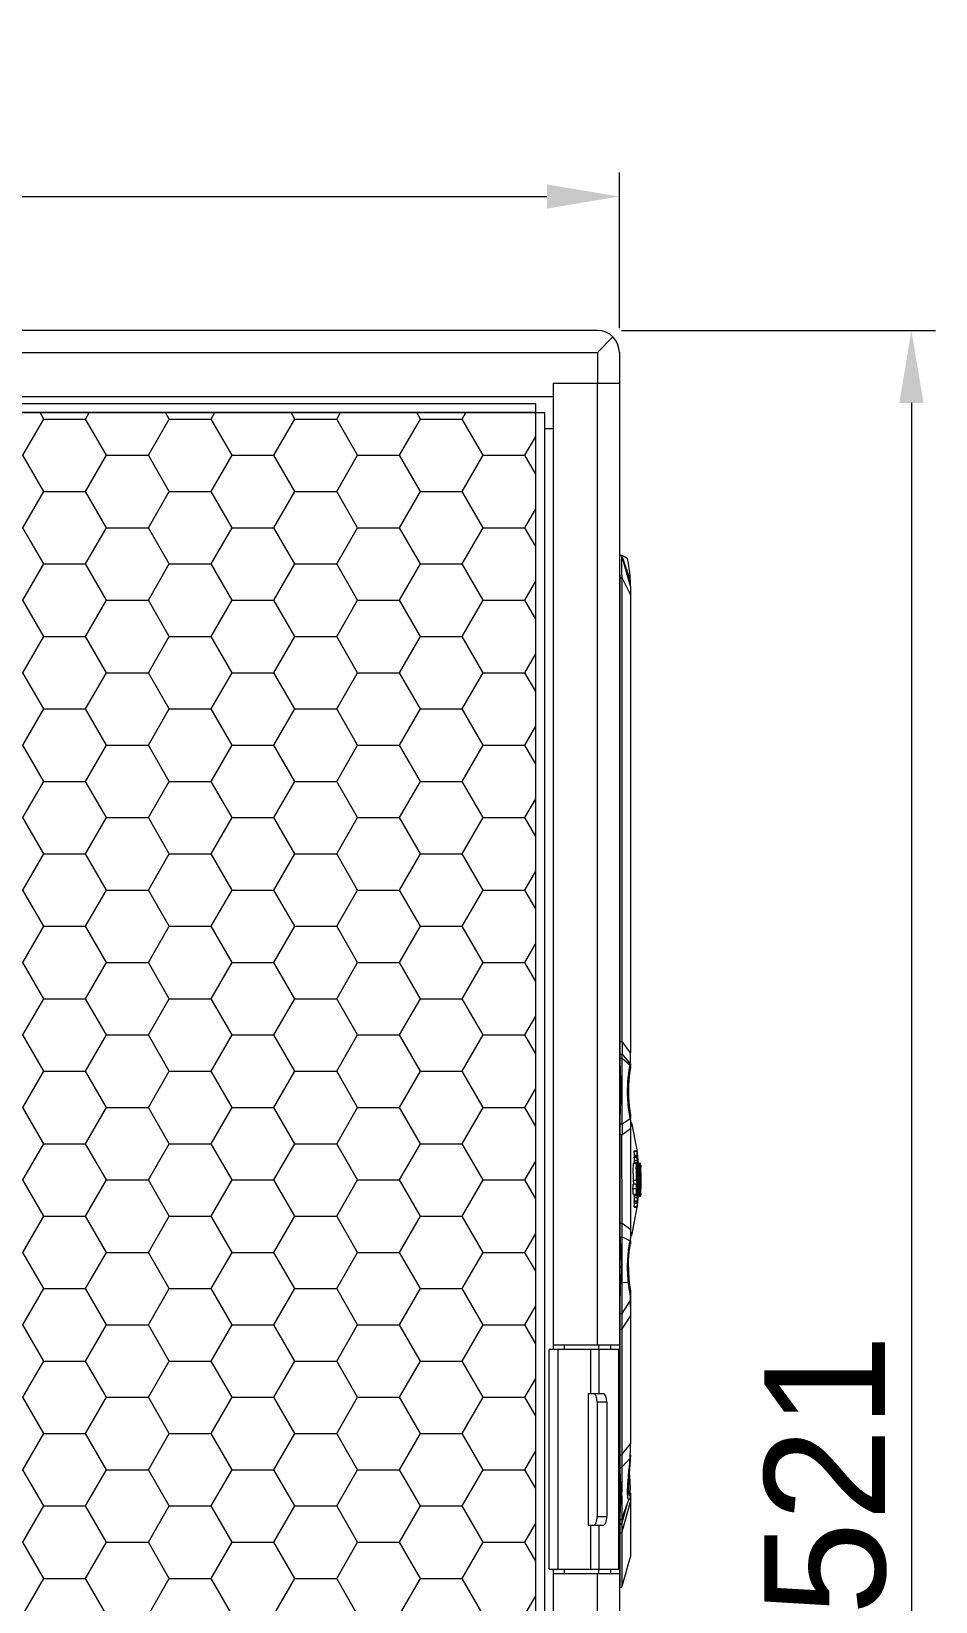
# Model space of a CAD drawing. Header units: millimetres. Extents: x 0 to 3564, y 0 to 2520.
# Drawn here: x 1018.3 to 1224, y 1199.1 to 1556.6 of the extents above; entities that cross this region are included whole.
import ezdxf

# ---------------------------------------------------------------- set-up
doc = ezdxf.new("R2010")
doc.units = ezdxf.units.MM
doc.layers.get('0').update_dxf_attribs({"lineweight": 13})
doc.layers.add('标注', color=251, linetype='Continuous', lineweight=9)
doc.styles.get("Standard").update_dxf_attribs({"font": 'arial.ttf'})
doc.dimstyles.new('STANDARD 11', dxfattribs={"dimscale": 11, "dimtxt": 2.5, "dimasz": 1.5, "dimexe": 0.5, "dimexo": 0.5, "dimgap": 0.5, "dimtad": 1, "dimtoh": 1, "dimdec": 1, "dimzin": 9, "dimdsep": 46, "dimtxsty": 'Standard', "dimcen": 0, "dimclrd": 256, "dimclre": 256, "dimclrt": 256, "dimadec": 0, "dimazin": 0, "dimtp": 0.01, "dimtm": 0.01, "dimtfac": 1, "dimtdec": 1, "dimtofl": 0, "dimtmove": 0, "dimatfit": 3, "dimfxl": 1, "dimtolj": 1, "dimtzin": 4, "dimlwd": -1, "dimlwe": -1, "dimarcsym": 0})

# ---------------------------------------------------------------- blocks, each defined once
blk = doc.blocks.new('*D3')
at = {"layer": 'Defpoints', "color": 0, "transparency": 16777216}
for p in [(1152.08, 1518.98), (687.08, 1483.47), (1152.08, 1483.47)]:
    blk.add_point(p, dxfattribs=at)
at = {"layer": '标注', "transparency": 16777216}
for p, q in [((687.08, 1488.97), (687.08, 1524.48)), ((1152.08, 1488.97), (1152.08, 1524.48)), ((703.58, 1518.98), (1135.58, 1518.98))]:
    blk.add_line(p, q, dxfattribs=at)
for points in [[(703.58, 1521.73), (703.58, 1516.23), (687.08, 1518.98)], [(1135.58, 1521.73), (1135.58, 1516.23), (1152.08, 1518.98)]]:
    blk.add_solid(points, dxfattribs=at)
at = {"layer": '标注', "transparency": 16777216, "insert": (919.58, 1538.52), "char_height": 27.5, "attachment_point": 5}
blk.add_mtext('\\A1;465', dxfattribs=at)
blk = doc.blocks.new('*D5')
at = {"layer": 'Defpoints', "color": 0, "transparency": 16777216}
for p in [(1147.08, 1488.47), (1126.02, 967.46), (1218.55, 967.46)]:
    blk.add_point(p, dxfattribs=at)
at = {"layer": '标注', "transparency": 16777216}
for p, q in [((1152.58, 1488.47), (1224.05, 1488.47)), ((1218.55, 1471.97), (1218.55, 983.96)), ((1131.52, 967.46), (1224.05, 967.46))]:
    blk.add_line(p, q, dxfattribs=at)
for points in [[(1215.8, 1471.97), (1221.3, 1471.97), (1218.55, 1488.47)], [(1215.8, 983.96), (1221.3, 983.96), (1218.55, 967.46)]]:
    blk.add_solid(points, dxfattribs=at)
at = {"layer": '标注', "transparency": 16777216, "insert": (1199.01, 1227.97), "char_height": 27.5, "attachment_point": 5, "rotation": 90}
blk.add_mtext('\\A1;521', dxfattribs=at)

msp = doc.modelspace()

# ---------------------------------------------------------------- hatches: boundary and pattern name
at = {"layer": '标注'}
h = msp.add_hatch(dxfattribs=at)
h.set_pattern_fill('HONEY', color=256, scale=3)
h.set_pattern_definition([(0, (-64.803, 0), (14.2875, 8.248892), [9.525, -19.05]), (120, (-64.803, 0), (-14.2875, 8.248892), [9.525, -19.05]), (60, (-64.803, 0), (3e-08, 16.497784), [-19.05, 9.525])])
h.paths.add_polyline_path([(706.08, 993.76), (1133.08, 993.76), (1133.08, 1086.4), (1093.58, 1086.4), (1093.58, 1129.13), (1133.08, 1129.13), (1133.08, 1469.77), (706.08, 1469.77), (706.08, 1129.13), (745.58, 1129.13), (745.58, 1086.4), (706.08, 1086.4)])

# ---------------------------------------------------------------- linework, layer by layer
for p, q in [((1147.08, 1488.47), (692.08, 1488.47)), ((1147.08, 1483.47), (1150.62, 1487)), ((692.08, 1483.47), (1147.08, 1483.47)), ((1147.08, 1483.47), (1147.08, 1476.46)), ((1152.08, 1483.47), (1152.08, 1476.46)), ((1137.08, 1256.46), (1137.08, 1476.46)), ((1137.08, 1476.46), (1152.08, 1476.46)), ((1147.08, 1257.46), (1147.08, 1476.46)), ((1152.08, 1476.46), (1152.08, 986.46)), ((702.08, 1473.47), (1137.08, 1473.47)), ((704.08, 1469.77), (1135.08, 1469.77)), ((1133.08, 1471.77), (706.08, 1471.77)), ((1133.08, 991.76), (1133.08, 1471.77)), ((1135.08, 993.76), (1135.08, 1469.77)), ((1137.08, 1466.08), (1135.08, 1466.08)), ((1152.23, 1437.29), (1152.23, 1437.29)), ((1152.47, 1437.27), (1152.25, 1437.28)), ((1152.46, 1437.27), (1152.46, 1437.27)), ((1153.95, 1436.57), (1152.68, 1437.22)), ((1152.68, 1437.22), (1152.68, 1437.22)), ((1152.71, 1437.16), (1152.68, 1437.22)), ((1152.68, 1436.93), (1152.69, 1436.95)), ((1154.58, 1430.26), (1152.68, 1436.92)), ((1152.68, 1436.92), (1152.68, 1436.92)), ((1152.69, 1436.95), (1154.56, 1431.56)), ((1152.23, 1432.27), (1152.68, 1432.27)), ((1152.23, 1432.07), (1152.68, 1432.07)), ((1152.23, 1326.57), (1152.23, 1432.07)), ((1152.68, 1432.07), (1152.68, 1432.27)), ((1152.68, 1326.57), (1152.68, 1432.07)), ((1152.68, 1432.07), (1154.58, 1428.27)), ((1154.59, 1430.26), (1154.58, 1428.99)), ((1154.58, 1428.18), (1154.58, 1428.99)), ((1154.58, 1428.99), (1154.58, 1428.27)), ((1154.58, 1428.27), (1154.58, 1324)), ((1152.23, 1326.57), (1152.68, 1326.57)), ((1154.58, 1324), (1152.68, 1326.57)), ((1152.24, 1323.71), (1152.69, 1323.72)), ((1152.26, 1322.78), (1152.7, 1322.79)), ((1152.69, 1323.72), (1154.56, 1321.51)), ((1152.7, 1322.79), (1152.69, 1323.72)), ((1152.7, 1322.79), (1154.51, 1321.22)), ((1154.58, 1323.27), (1154.58, 1324)), ((1154.58, 1321.51), (1154.58, 1320.57)), ((1152.69, 1307.84), (1154.56, 1309.07)), ((1154.58, 1309.97), (1154.58, 1309.07)), ((1152.67, 1305.34), (1152.22, 1305.34)), ((1152.23, 1285.19), (1152.22, 1305.34)), ((1152.25, 1307.85), (1152.69, 1307.84)), ((1152.67, 1305.34), (1154.58, 1306.76)), ((1152.69, 1285.19), (1152.67, 1305.34)), ((1154.58, 1307.37), (1154.58, 1306.76)), ((1154.58, 1307.22), (1154.65, 1307.29)), ((1154.58, 1307.21), (1154.58, 1306.76)), ((1154.65, 1307.29), (1154.98, 1307.73)), ((1154.65, 1307.29), (1154.65, 1307.29)), ((1156.12, 1301.91), (1154.99, 1307.73)), ((1155.46, 1301.69), (1156.1, 1301.69)), ((1156.1, 1301.52), (1155.47, 1301.52)), ((1156.1, 1301.52), (1156.11, 1301.41)), ((1156.11, 1301.41), (1156.13, 1301.07)), ((1156.42, 1298.86), (1156.12, 1301.91)), ((1156, 1298.86), (1155.28, 1298.86)), ((1156.15, 1299.01), (1155.46, 1299.01)), ((1155.46, 1298.98), (1155.46, 1299.01)), ((1155.46, 1298.92), (1155.46, 1298.98)), ((1155.46, 1298.92), (1156.15, 1298.92)), ((1155.46, 1298.87), (1155.46, 1298.92)), ((1156.14, 1300.38), (1155.47, 1300.38)), ((1155.47, 1300.25), (1156.14, 1300.25)), ((1155.51, 1300.74), (1156.16, 1300.74)), ((1155.51, 1299.48), (1156.18, 1299.48)), ((1156.1, 1298.16), (1156.17, 1298.16)), ((1156.13, 1301.07), (1156.16, 1300.74)), ((1156.14, 1300.25), (1156.14, 1300.38)), ((1156.15, 1299.89), (1156.14, 1300.25)), ((1156.18, 1299.48), (1156.15, 1299.89)), ((1156.15, 1298.98), (1156.15, 1299.01)), ((1156.15, 1298.92), (1156.15, 1298.98)), ((1156.15, 1298.87), (1156.15, 1298.92)), ((1156.16, 1298.34), (1156.15, 1298.87)), ((1156.17, 1298.16), (1156.16, 1298.34)), ((1156.28, 1297.76), (1156.28, 1297.86)), ((1156.29, 1297.65), (1156.28, 1297.76)), ((1156.3, 1298.89), (1156.29, 1298.99)), ((1156.45, 1298.86), (1156.32, 1298.86)), ((1156.36, 1297.66), (1156.36, 1297.77)), ((1156.44, 1297.48), (1156.43, 1298.45)), ((1156.93, 1298.79), (1156.45, 1298.79)), ((1156.5, 1298.62), (1156.85, 1298.62)), ((1156.94, 1298.74), (1156.93, 1298.79)), ((1156.93, 1298.46), (1156.96, 1298.02)), ((1156.02, 1294.14), (1155.25, 1294.14)), ((1156.03, 1294.94), (1155.27, 1294.94)), ((1156.01, 1297.47), (1156.01, 1297.16)), ((1156.02, 1296.8), (1156.1, 1296.8)), ((1156.02, 1296.8), (1156.03, 1296.62)), ((1156.44, 1297.45), (1156.4, 1297.45)), ((1156.44, 1297.45), (1156.44, 1297.48)), ((1156.58, 1296.06), (1156.5, 1296.06)), ((1156.51, 1294.9), (1156.63, 1294.9)), ((1156.85, 1294.24), (1156.89, 1294.24)), ((1156.89, 1294.3), (1156.89, 1294.24)), ((1156.89, 1294.3), (1156.89, 1294.24)), ((1156.95, 1294.3), (1156.95, 1294.24)), ((1156.95, 1294.3), (1156.95, 1294.24)), ((1156.98, 1294.3), (1156.98, 1294.24)), ((1156.98, 1294.3), (1156.98, 1294.24)), ((1157.03, 1294.3), (1157.03, 1294.24)), ((1157.04, 1294.3), (1157.04, 1294.24)), ((1155.17, 1293.16), (1155.95, 1293.16)), ((1155.27, 1291.82), (1156.01, 1291.82)), ((1155.45, 1291.61), (1156.16, 1291.61)), ((1155.46, 1291.75), (1155.46, 1291.82)), ((1155.46, 1291.52), (1156.16, 1291.52)), ((1155.51, 1291.06), (1156.2, 1291.06)), ((1155.95, 1293.04), (1155.95, 1293.16)), ((1156.1, 1292.37), (1156.18, 1292.37)), ((1156.15, 1288.87), (1156.41, 1291.4)), ((1156.16, 1291.61), (1156.16, 1291.76)), ((1156.16, 1291.52), (1156.16, 1291.61)), ((1156.17, 1292.19), (1156.18, 1292.37)), ((1156.17, 1290.65), (1156.2, 1291.06)), ((1156.31, 1291.51), (1156.31, 1291.6)), ((1156.32, 1291.41), (1156.93, 1291.41)), ((1156.33, 1291.58), (1156.75, 1291.58)), ((1156.34, 1291.82), (1156.48, 1291.82)), ((1156.41, 1293.15), (1156.45, 1293.15)), ((1156.5, 1294.04), (1156.58, 1294.04)), ((1156.54, 1293.21), (1156.53, 1293.2)), ((1156.6, 1293.23), (1156.6, 1293.19)), ((1156.72, 1293.15), (1156.72, 1293.22)), ((1156.73, 1293.15), (1156.73, 1293.22)), ((1156.75, 1293.96), (1156.76, 1294.04)), ((1156.75, 1293.96), (1156.76, 1294.04)), ((1156.75, 1291.58), (1156.76, 1291.81)), ((1156.75, 1291.58), (1156.76, 1291.81)), ((1156.83, 1293.22), (1156.82, 1293.14)), ((1156.82, 1291.7), (1156.83, 1292.15)), ((1156.83, 1291.44), (1156.82, 1291.41)), ((1156.84, 1293.22), (1156.83, 1293.14)), ((1156.85, 1294.05), (1156.85, 1293.89)), ((1156.85, 1294.05), (1156.85, 1293.89)), ((1156.88, 1292.74), (1156.89, 1292.71)), ((1156.93, 1291.41), (1156.94, 1291.55)), ((1154.99, 1282.8), (1156.15, 1288.87)), ((1155.46, 1289.01), (1155.47, 1289.07)), ((1155.46, 1289.01), (1156.13, 1289.01)), ((1155.46, 1288.85), (1156.12, 1288.85)), ((1156.16, 1290.28), (1155.47, 1290.28)), ((1155.47, 1290.16), (1156.16, 1290.16)), ((1155.51, 1289.79), (1156.18, 1289.79)), ((1156.16, 1289.47), (1156.13, 1289.01)), ((1156.16, 1290.28), (1156.16, 1290.43)), ((1156.16, 1290.16), (1156.16, 1290.28)), ((1156.18, 1289.79), (1156.16, 1289.47)), ((1152.69, 1285.19), (1152.23, 1285.19)), ((1154.59, 1283.78), (1152.69, 1285.19)), ((1154.58, 1283.78), (1154.58, 1283.31)), ((1152.26, 1282.08), (1152.7, 1282.09)), ((1152.7, 1282.09), (1154.52, 1281.25)), ((1154.39, 1280.52), (1154.52, 1281.25)), ((1154.56, 1280.44), (1154.58, 1280.57)), ((1154.98, 1282.8), (1154.58, 1283.31)), ((1154.58, 1281.25), (1154.58, 1280.57)), ((1152.08, 1275.27), (1152.48, 1275.27)), ((1152.48, 1275.27), (1152.68, 1275.27)), ((1153.95, 1275.27), (1154.13, 1275.27)), ((1152.38, 1271.7), (1152.72, 1271.7)), ((1152.72, 1271.7), (1154.13, 1271.81)), ((1154.58, 1269.97), (1154.58, 1235)), ((1152.68, 1264.71), (1154.58, 1267.66)), ((1154.58, 1267.1), (1154.58, 1267.66)), ((1154.58, 1266.19), (1154.58, 1267.1)), ((1152.22, 1232.39), (1152.22, 1264.63)), ((1152.68, 1261.17), (1152.68, 1264.71)), ((1152.68, 1261.17), (1154.58, 1264.04)), ((1152.68, 1232.63), (1152.68, 1261.17)), ((1152.08, 1256.46), (1136.08, 1256.46)), ((1136.08, 1206.46), (1136.08, 1256.46)), ((1152.08, 1257.46), (1137.08, 1257.46)), ((1138.08, 1256.46), (1138.08, 1206.46)), ((1139.58, 1256.46), (1139.58, 1257.46)), ((1145.58, 1246.46), (1145.58, 1256.46)), ((1147.41, 1256.46), (1147.41, 1257.46)), ((1147.43, 1256.46), (1147.43, 1246.46)), ((1150.08, 1257.46), (1150.08, 1256.46)), ((1151.93, 1206.46), (1151.93, 1256.46)), ((1145.08, 1246.46), (1148.37, 1246.46)), ((1145.08, 1216.46), (1145.08, 1246.46)), ((1149.21, 1244.46), (1147.04, 1244.46)), ((1147.04, 1244.46), (1147.04, 1218.46)), ((1149.21, 1244.46), (1149.21, 1218.46)), ((1152.68, 1232.63), (1154.58, 1235)), ((1152.7, 1229.78), (1154.52, 1231.72)), ((1154.54, 1223.33), (1154.58, 1223.75)), ((1154.58, 1223.76), (1154.58, 1223.73)), ((1154.58, 1223.76), (1154.58, 1209.44)), ((1154.58, 1223.75), (1154.58, 1223.76)), ((1154.58, 1223.67), (1154.58, 1223.73)), ((1152.68, 1214.93), (1154.58, 1221.83)), ((1152.68, 1216.99), (1154.02, 1221.73)), ((1152.69, 1218.04), (1153.76, 1221.09)), ((1145.08, 1216.46), (1148.37, 1216.46)), ((1145.58, 1206.46), (1145.58, 1216.46)), ((1147.04, 1218.46), (1149.21, 1218.46)), ((1147.43, 1216.46), (1147.43, 1206.46)), ((1152.22, 1214.62), (1152.23, 1216.68)), ((1152.23, 1216.68), (1152.25, 1217.78)), ((1152.68, 1216.99), (1152.69, 1218.04)), ((1152.68, 1214.92), (1152.68, 1216.99)), ((1152.22, 1211.46), (1152.22, 1214.62)), ((1152.68, 1202.61), (1152.68, 1214.93)), ((1152.22, 1202.25), (1152.22, 1211.46)), ((1152.68, 1202.61), (1154.58, 1209.26)), ((1154.58, 1209.94), (1154.58, 1209.27)), ((1154.58, 1209.44), (1154.58, 1209.26)), ((1136.08, 1206.46), (1152.08, 1206.46)), ((1137.08, 986.46), (1137.08, 1206.46)), ((1137.08, 1205.46), (1152.08, 1205.46)), ((1139.58, 1205.46), (1139.58, 1206.46)), ((1147.08, 986.46), (1147.08, 1205.46)), ((1147.41, 1205.46), (1147.41, 1206.46)), ((1150.08, 1206.46), (1150.08, 1205.46))]:
    msp.add_line(p, q)
for points in [[(1152.48, 1437.27), (1152.47, 1437.27), (1152.46, 1437.27), (1152.46, 1437.27)], [(1152.68, 1437.22), (1152.58, 1437.25), (1152.51, 1437.27), (1152.48, 1437.27), (1152.48, 1437.27)], [(1154.98, 1307.73), (1154.7, 1308.41), (1154.58, 1308.53)], [(1154.58, 1307.22), (1154.95, 1307.67), (1154.99, 1307.73)], [(1154.99, 1282.8), (1154.95, 1282.86), (1154.58, 1283.31)], [(1154.58, 1282), (1154.7, 1282.12), (1154.98, 1282.8)], [(1153.75, 1221.06), (1153.98, 1221.65), (1154.34, 1222.38)], [(1152.22, 1202.25), (1152.34, 1202.27), (1152.53, 1202.37), (1152.65, 1202.54), (1152.68, 1202.61)]]:
    msp.add_lwpolyline(points)
for centre, radius, start, end in [((1147.08, 1483.47), 5, 0, 90), ((1152.2, 1436.79), 0.5, 15.8887, 87.1592), ((1122.96, 1430.27), 31.63, 359.9504, 11.4898), ((1135.52, 1432.07), 16.71, 0.0037, 0.6761), ((1424.88, 1326.23), 272.2, 179.928, 180.5291), ((1059.9, 1306.28), 92.33, 359.4142, 359.9046), ((1385.71, 1305.36), 233.03, 179.3906, 180.0054), ((1091.7, 1294.95), 64.74, 4.8465, 5.9699), ((1097.36, 1299.21), 58.79, 2.2592, 2.4171), ((1034.65, 1289.93), 121.34, 4.9528, 5.1141), ((1055.34, 1292.1), 100.44, 3.9646, 4.2138), ((1085.47, 1299.4), 70.68, 358.0329, 358.6652), ((1097.58, 1295.22), 58.78, 3.7257, 5.0353), ((1108.5, 1295.51), 47.77, 2.7247, 4.0496), ((1094.55, 1295.12), 61.86, 4.8985, 5.2153), ((1110.88, 1295.47), 45.37, 2.9053, 3.3978), ((1100.14, 1295.28), 56.2, 3.8369, 4.2828), ((1094.29, 1295.1), 62.13, 3.5987, 4.8997), ((1107.51, 1295.3), 48.75, 2.0477, 2.9002), ((1099.39, 1295.23), 56.94, 3.7028, 3.8373), ((1092.89, 1295.05), 63.56, 3.5998, 4.8469), ((1098.94, 1295.2), 57.4, 2.6521, 3.7027), ((1097.02, 1295.18), 59.34, 3.5936, 3.7302), ((1094.48, 1295.11), 61.94, 2.4648, 3.4948), ((1094.32, 1295.68), 62.45, 1.6578, 2.6964), ((1089.55, 1294.56), 67.31, 2.4991, 3.459), ((1093.76, 1295.09), 63.14, 1.8768, 3.2022), ((1095.35, 1295.09), 61.6, 1.9239, 3.2825), ((1097.92, 1295.16), 59.07, 1.7071, 3.3592), ((1113.38, 1295.59), 43.64, 2.2748, 3.1956), ((1149.05, 1294.02), 6.32, 1.1688, 3.5273), ((1059.42, 1300.69), 96.82, 355.5407, 356.1234), ((1176.44, 1297.41), 20.43, 180.6912, 181.7023), ((1105.94, 1295.25), 50.32, 1.7856, 2.0484), ((1102.95, 1295.16), 53.31, 358.8901, 1.7777), ((1105.07, 1295.11), 51.19, 358.2125, 358.8969), ((1101.37, 1295.13), 54.91, 358.7426, 358.9656), ((1097.52, 1295.14), 58.82, 1.6367, 2.4455), ((1097.68, 1295.15), 58.66, 357.9309, 359.0062), ((1095.15, 1295.14), 61.27, 356.8768, 1.5723), ((1097.29, 1295.14), 59.05, 359.3018, 1.6302), ((1098.41, 1295.13), 57.93, 359.0058, 359.2976), ((1095.53, 1295.15), 60.88, 1.9405, 2.3621), ((1095.48, 1295.15), 60.93, 1.564, 1.9393), ((1093.14, 1295.13), 63.34, 358.2079, 2.1018), ((1108.69, 1295.21), 47.94, 1.2247, 1.9118), ((1105.08, 1295.13), 51.55, 359.7364, 1.2246), ((1092.92, 1295.64), 63.86, 1.1409, 1.6597), ((1091.92, 1295.62), 64.85, 0.6138, 1.1409), ((1088.71, 1295.62), 68.06, 358.8893, 359.3898), ((1088.01, 1295.63), 68.76, 358.677, 358.8898), ((1091.21, 1295.61), 65.56, 0.3908, 0.6143), ((1090.12, 1295.61), 66.66, 359.3881, 0.3886), ((1091.04, 1294.62), 65.82, 1.9909, 2.4973), ((1089.8, 1294.64), 67.02, 1.1966, 1.9452), ((1092.42, 1294.7), 64.41, 0.4127, 1.1873), ((1093.35, 1294.7), 63.48, 359.6374, 0.4189), ((1095.1, 1294.7), 61.75, 359.397, 359.6315), ((1093.86, 1295.1), 63.03, 1.6513, 1.8764), ((1093.92, 1295.1), 62.97, 359.8153, 1.6514), ((1076.72, 1295.34), 80.17, 358.8246, 359.2156), ((1093.94, 1295.1), 62.95, 359.2727, 359.815), ((1095.46, 1295.1), 61.5, 1.6939, 1.9235), ((1095.52, 1295.1), 61.43, 359.2548, 1.694), ((1111.03, 1294.86), 45.92, 358.2184, 359.231), ((1096.37, 1295.11), 60.62, 1.101, 1.7115), ((1095.93, 1295.1), 61.06, 359.2504, 1.1017), ((1095.94, 1295.1), 61.05, 358.8972, 359.1944), ((1106, 1295.04), 51.02, 358.5119, 359.6521), ((1100.28, 1295.1), 56.75, 359.3135, 1.3161), ((1097.69, 1295.1), 59.35, 0.5286, 1.1333), ((1097.68, 1295.1), 59.36, 359.4634, 0.5286), ((1097.69, 1295.1), 59.36, 359.2289, 359.4634), ((1045.74, 1299.12), 110.06, 355.7972, 356.0239), ((1107.01, 1294.77), 49.17, 358.6164, 359.1563), ((1174.89, 1291.38), 18.73, 178.1993, 178.8395), ((1097.85, 1295.07), 58.52, 355.1817, 356.5001), ((1178.12, 1289.58), 21.97, 177.2139, 177.7691), ((1181.33, 1291.21), 25.18, 177.7696, 178.2748), ((1109.25, 1294.97), 47.01, 356.8335, 358.2302), ((1101.07, 1294.98), 55.27, 355.9318, 356.3841), ((1094.68, 1295.16), 61.74, 355.3251, 356.6051), ((1099.75, 1295.06), 56.58, 356.3826, 356.6704), ((1102.25, 1295.11), 54.03, 357.7949, 358.7429), ((1099.29, 1295.09), 57.05, 356.6702, 357.9305), ((1093.53, 1295.18), 62.91, 355.383, 356.6408), ((1097.56, 1295.09), 58.81, 356.499, 356.798), ((1095.27, 1295.13), 61.15, 356.691, 356.8798), ((1096.63, 1295.27), 60.14, 356.4737, 356.6943), ((1093.8, 1295.43), 62.97, 356.7022, 357.9217), ((1096.65, 1295.2), 60.14, 356.5412, 357.0423), ((1087.87, 1295.68), 68.94, 357.0223, 357.4574), ((1089.3, 1295.6), 67.47, 357.9836, 358.6138), ((1092.03, 1294.77), 64.79, 357.3769, 357.6353), ((1095.18, 1294.63), 61.65, 357.6463, 358.1325), ((1094.65, 1294.66), 62.17, 358.1218, 358.605), ((908.42, 1300.34), 248.55, 358.1098, 358.2586), ((1094.24, 1294.71), 62.61, 358.6369, 359.2483), ((1046.88, 1296.06), 110.03, 358.2991, 358.517), ((1064.76, 1295.59), 92.13, 358.5211, 358.8216), ((1098.29, 1295.02), 58.7, 356.6369, 357.7431), ((1119.99, 1294.33), 36.96, 356.6156, 357.0855), ((1124.66, 1293.97), 32.34, 356.347, 356.7826), ((1115.28, 1294.5), 41.74, 356.7853, 357.2029), ((1096.46, 1295.09), 60.53, 358.1535, 358.8983), ((1106.26, 1294.92), 50.77, 357.2216, 358.1236), ((1120.48, 1294.65), 36.54, 357.8396, 358.5323), ((1026.56, 1301.32), 129.47, 354.8926, 355.0433), ((1092.48, 1295.26), 63.96, 354.247, 355.3852), ((1095.58, 1291.1), 60.59, 357.8697, 358.0215), ((1095.27, 1295.11), 61.14, 355.0056, 355.3252), ((1101.7, 1235.17), 52.93, 356.2622, 356.5978), ((1182.6, 1223.88), 28.66, 177.4052, 177.7476), ((1174.14, 1224.83), 20.01, 178.963, 179.5897), ((1147.07, 1223.97), 7.5, 354.5401, 355.1563), ((1116.95, 1223.55), 37.63, 0.018, 0.1821)]:
    msp.add_arc(centre, radius, start, end)
for centre, start_param, end_param in [((1146.21, 1244.46), -1.570796, 0), ((1148.37, 1244.46), -1.570796, 0), ((1146.21, 1218.46), -3.141593, -1.570796), ((1148.37, 1218.46), -3.141593, -1.570796)]:
    msp.add_ellipse(centre, major_axis=(0, 2), ratio=0.416667, start_param=start_param, end_param=end_param)
for points, knots in [([(1152.21, 1437.1), (1152.21, 1437.13), (1152.22, 1437.17), (1152.22, 1437.23), (1152.22, 1437.26), (1152.22, 1437.27), (1152.22, 1437.28), (1152.22, 1437.29), (1152.23, 1437.29)], [0, 0, 0, 0, 0.434467, 0.746286, 0.855868, 0.934439, 0.982062, 1, 1, 1, 1]), ([(1152.23, 1437.29), (1152.33, 1437.28), (1152.53, 1437.2), (1152.65, 1437.02), (1152.68, 1436.92)], [0, 0, 0, 0, 0.50181, 1, 1, 1, 1]), ([(1152.25, 1437.28), (1152.31, 1437.28), (1152.44, 1437.25), (1152.55, 1437.17), (1152.59, 1437.12)], [0, 0, 0, 0, 0.493231, 1, 1, 1, 1]), ([(1152.59, 1437.12), (1152.6, 1437.11), (1152.65, 1437.05), (1152.68, 1436.99), (1152.69, 1436.95)], [0, 0, 0, 0, 0.257423, 1, 1, 1, 1]), ([(1152.69, 1436.95), (1152.71, 1436.97), (1152.73, 1437.05), (1152.72, 1437.12), (1152.71, 1437.16)], [0, 0, 0, 0, 0.412775, 1, 1, 1, 1]), ([(1152.23, 1432.27), (1152.22, 1432.8), (1152.21, 1433.81), (1152.21, 1435.19), (1152.21, 1436.27), (1152.21, 1436.87), (1152.21, 1437.1)], [0, 0, 0, 0, 0.330905, 0.627212, 0.858276, 1, 1, 1, 1]), ([(1152.68, 1432.27), (1152.68, 1432.57), (1152.67, 1433.16), (1152.67, 1434.02), (1152.67, 1434.81), (1152.67, 1435.41), (1152.67, 1435.84), (1152.67, 1436.11), (1152.67, 1436.34), (1152.67, 1436.54), (1152.67, 1436.69), (1152.67, 1436.8), (1152.68, 1436.86), (1152.68, 1436.89), (1152.68, 1436.91), (1152.68, 1436.92), (1152.68, 1436.92)], [0, 0, 0, 0, 0.194236, 0.380732, 0.552504, 0.7033, 0.768974, 0.827374, 0.877985, 0.920295, 0.95385, 0.978424, 0.987292, 0.993853, 0.998091, 1, 1, 1, 1]), ([(1152.26, 1322.78), (1152.25, 1322.86), (1152.25, 1323.01), (1152.25, 1323.24), (1152.25, 1323.48), (1152.24, 1323.63), (1152.24, 1323.71)], [0, 0, 0, 0, 0.250005, 0.500035, 0.749986, 1, 1, 1, 1]), ([(1152.25, 1307.85), (1152.27, 1309.09), (1152.31, 1310.65), (1152.39, 1312.51), (1152.44, 1313.76), (1152.51, 1315.94), (1152.36, 1319.05), (1152.28, 1321.54), (1152.26, 1322.78)], [0, 0, 0, 0, 0.250002, 0.312504, 0.375007, 0.500008, 0.749998, 1, 1, 1, 1]), ([(1152.69, 1307.84), (1152.7, 1308.46), (1152.71, 1309.71), (1152.73, 1311.57), (1152.71, 1313.44), (1152.67, 1315.31), (1152.7, 1317.19), (1152.73, 1319.06), (1152.72, 1320.92), (1152.71, 1322.17), (1152.7, 1322.79)], [0, 0, 0, 0, 0.12479, 0.249542, 0.374557, 0.499935, 0.625317, 0.750423, 0.875217, 1, 1, 1, 1]), ([(1154.56, 1321.51), (1154.57, 1321.61), (1154.58, 1321.85), (1154.58, 1322.44), (1154.58, 1322.93), (1154.58, 1323.27)], [0, 0, 0, 0, 0.171802, 0.407758, 1, 1, 1, 1]), ([(1154.31, 1310.53), (1154.2, 1311.23), (1154.02, 1312.8), (1153.88, 1315.95), (1154.07, 1318.4), (1154.3, 1319.96)], [0, 0, 0, 0, 0.225336, 0.499118, 1, 1, 1, 1]), ([(1154.58, 1320.57), (1154.58, 1320.56), (1154.57, 1320.52), (1154.56, 1320.45), (1154.54, 1320.32), (1154.51, 1320.15), (1154.48, 1319.92), (1154.43, 1319.54), (1154.35, 1318.97), (1154.27, 1318.18), (1154.17, 1316.93), (1154.12, 1315.6), (1154.15, 1314.24), (1154.19, 1313.26), (1154.27, 1312.36), (1154.34, 1311.67), (1154.4, 1311.18), (1154.44, 1310.87), (1154.48, 1310.61), (1154.51, 1310.39), (1154.54, 1310.23), (1154.55, 1310.13), (1154.56, 1310.07), (1154.57, 1310.03), (1154.58, 1309.99), (1154.58, 1309.98), (1154.58, 1309.96), (1154.58, 1309.97)], [0, 0, 0, 0, 0.002449, 0.009737, 0.021783, 0.038476, 0.05961, 0.084965, 0.147289, 0.223005, 0.309239, 0.5, 0.597265, 0.690785, 0.777016, 0.852729, 0.885723, 0.91505, 0.940402, 0.961534, 0.978224, 0.984836, 0.990268, 0.994511, 0.997554, 0.999387, 1, 1, 1, 1]), ([(1154.3, 1319.96), (1154.32, 1320.09), (1154.39, 1320.51), (1154.46, 1320.93), (1154.51, 1321.22)], [0, 0, 0, 0, 0.308501, 1, 1, 1, 1]), ([(1154.51, 1321.22), (1154.52, 1321.27), (1154.55, 1321.36), (1154.56, 1321.46), (1154.56, 1321.51)], [0, 0, 0, 0, 0.460592, 1, 1, 1, 1]), ([(1154.56, 1309.07), (1154.54, 1309.16), (1154.51, 1309.34), (1154.45, 1309.66), (1154.38, 1310.06), (1154.33, 1310.36), (1154.31, 1310.53)], [0, 0, 0, 0, 0.170856, 0.380681, 0.66041, 1, 1, 1, 1]), ([(1154.56, 1309.07), (1154.57, 1308.99), (1154.57, 1308.77), (1154.58, 1308.39), (1154.58, 1307.9), (1154.58, 1307.56), (1154.58, 1307.37)], [0, 0, 0, 0, 0.152522, 0.385726, 0.675328, 1, 1, 1, 1]), ([(1152.23, 1306.13), (1152.23, 1306.42), (1152.22, 1306.99), (1152.24, 1307.56), (1152.25, 1307.85)], [0, 0, 0, 0, 0.499999, 1, 1, 1, 1]), ([(1154.58, 1306.76), (1154.58, 1302.93), (1154.58, 1295.27), (1154.59, 1287.61), (1154.59, 1283.78)], [0, 0, 0, 0, 0.499999, 1, 1, 1, 1]), ([(1155.47, 1301.52), (1155.47, 1301.54), (1155.47, 1301.56), (1155.47, 1301.6), (1155.46, 1301.64), (1155.46, 1301.67), (1155.46, 1301.69)], [0, 0, 0, 0, 0.249502, 0.498836, 0.748675, 1, 1, 1, 1]), ([(1155.51, 1300.74), (1155.51, 1300.76), (1155.51, 1300.79), (1155.51, 1300.84), (1155.5, 1300.89), (1155.5, 1300.96), (1155.49, 1301.05), (1155.48, 1301.19), (1155.47, 1301.35), (1155.47, 1301.47), (1155.47, 1301.52)], [0, 0, 0, 0, 0.0575, 0.119993, 0.18572, 0.253407, 0.391313, 0.529223, 0.791727, 1, 1, 1, 1]), ([(1155.28, 1298.87), (1155.27, 1298.87), (1155.25, 1298.84), (1155.22, 1298.75), (1155.19, 1298.5), (1155.18, 1298.01), (1155.17, 1297.31), (1155.18, 1296.51), (1155.19, 1295.85), (1155.21, 1295.41), (1155.23, 1295.16), (1155.26, 1295.01), (1155.27, 1294.94)], [0, 0, 0, 0, 0.005995, 0.018247, 0.075054, 0.197785, 0.388522, 0.606934, 0.808678, 0.886121, 0.939216, 1, 1, 1, 1]), ([(1155.47, 1300.38), (1155.47, 1300.35), (1155.49, 1300.31), (1155.47, 1300.27), (1155.47, 1300.25)], [0, 0, 0, 0, 0.499945, 1, 1, 1, 1]), ([(1155.51, 1299.48), (1155.5, 1299.51), (1155.51, 1299.56), (1155.5, 1299.62), (1155.5, 1299.69), (1155.5, 1299.78), (1155.49, 1299.89), (1155.49, 1299.99), (1155.48, 1300.07), (1155.48, 1300.13), (1155.48, 1300.18), (1155.48, 1300.21), (1155.47, 1300.24), (1155.47, 1300.25)], [0, 0, 0, 0, 0.121361, 0.187408, 0.255303, 0.39334, 0.53108, 0.665325, 0.79256, 0.851969, 0.907277, 0.957326, 1, 1, 1, 1]), ([(1155.94, 1297.28), (1155.94, 1297.54), (1155.93, 1297.9), (1155.94, 1298.33), (1155.94, 1298.55), (1155.95, 1298.7), (1155.97, 1298.79), (1155.98, 1298.84), (1155.99, 1298.87), (1156, 1298.87)], [0, 0, 0, 0, 0.490377, 0.674045, 0.809262, 0.89975, 0.956032, 0.98671, 1, 1, 1, 1]), ([(1156, 1298.87), (1156, 1298.87), (1156.02, 1298.85), (1156.03, 1298.81), (1156.05, 1298.74), (1156.07, 1298.56), (1156.1, 1298.23), (1156.12, 1297.93), (1156.13, 1297.75)], [0, 0, 0, 0, 0.015379, 0.049379, 0.11169, 0.209212, 0.522457, 1, 1, 1, 1]), ([(1156.43, 1298.45), (1156.43, 1298.51), (1156.43, 1298.62), (1156.43, 1298.74), (1156.44, 1298.8), (1156.44, 1298.84), (1156.45, 1298.85), (1156.45, 1298.86), (1156.45, 1298.86)], [0, 0, 0, 0, 0.440967, 0.752186, 0.859281, 0.934754, 0.980401, 1, 1, 1, 1]), ([(1156.45, 1298.86), (1156.46, 1298.86), (1156.46, 1298.85), (1156.47, 1298.83), (1156.48, 1298.79), (1156.49, 1298.73), (1156.5, 1298.66), (1156.51, 1298.52), (1156.53, 1298.31), (1156.55, 1298), (1156.57, 1297.64), (1156.59, 1297.24), (1156.6, 1296.96), (1156.61, 1296.81)], [0, 0, 0, 0, 0.004799, 0.016515, 0.036021, 0.063853, 0.100383, 0.145754, 0.262676, 0.411949, 0.588643, 0.786652, 1, 1, 1, 1]), ([(1155.17, 1293.16), (1155.18, 1293.32), (1155.22, 1293.65), (1155.24, 1293.98), (1155.25, 1294.14)], [0, 0, 0, 0, 0.500264, 1, 1, 1, 1]), ([(1155.35, 1294.4), (1155.35, 1294.48), (1155.34, 1294.59), (1155.32, 1294.77), (1155.29, 1294.88), (1155.27, 1294.94)], [0, 0, 0, 0, 0.394687, 0.658785, 1, 1, 1, 1]), ([(1156.03, 1294.94), (1155.99, 1295.19), (1155.96, 1295.97), (1155.95, 1296.75), (1155.94, 1297.28)], [0, 0, 0, 0, 0.314195, 1, 1, 1, 1]), ([(1156.04, 1297.64), (1156.03, 1297.64), (1156.03, 1297.62), (1156.02, 1297.6), (1156.01, 1297.54), (1156.01, 1297.5), (1156.01, 1297.47)], [0, 0, 0, 0, 0.0593, 0.203673, 0.492644, 1, 1, 1, 1]), ([(1156.02, 1294.14), (1156.02, 1293.99), (1156.02, 1293.77), (1156.02, 1293.48), (1156.02, 1293.31), (1156.02, 1293.18), (1156.03, 1293.1), (1156.03, 1293.07), (1156.04, 1293.05), (1156.05, 1293.05)], [0, 0, 0, 0, 0.418581, 0.611075, 0.774248, 0.887995, 0.954615, 0.987678, 1, 1, 1, 1]), ([(1156.03, 1296.62), (1156.03, 1296.52), (1156.04, 1296.36), (1156.07, 1296.15), (1156.1, 1296.01), (1156.13, 1295.83), (1156.15, 1295.56), (1156.16, 1295.16), (1156.18, 1294.64), (1156.17, 1294.26), (1156.17, 1294.05)], [0, 0, 0, 0, 0.121649, 0.185193, 0.239776, 0.295415, 0.392116, 0.56028, 0.756893, 1, 1, 1, 1]), ([(1156.1, 1294.41), (1156.09, 1294.48), (1156.08, 1294.6), (1156.07, 1294.78), (1156.04, 1294.88), (1156.03, 1294.94)], [0, 0, 0, 0, 0.395286, 0.656692, 1, 1, 1, 1]), ([(1156.1, 1296.8), (1156.1, 1296.93), (1156.09, 1297.12), (1156.08, 1297.34), (1156.07, 1297.46), (1156.06, 1297.55), (1156.05, 1297.6), (1156.05, 1297.62), (1156.04, 1297.64), (1156.04, 1297.64)], [0, 0, 0, 0, 0.459765, 0.652402, 0.803218, 0.900362, 0.956307, 0.987179, 1, 1, 1, 1]), ([(1156.05, 1293.05), (1156.05, 1293.05), (1156.05, 1293.05), (1156.06, 1293.08), (1156.07, 1293.16), (1156.08, 1293.29), (1156.09, 1293.49), (1156.1, 1293.73), (1156.11, 1294.04), (1156.1, 1294.28), (1156.1, 1294.41)], [0, 0, 0, 0, 0.005007, 0.016246, 0.068084, 0.169377, 0.315792, 0.496353, 0.696548, 1, 1, 1, 1]), ([(1156.51, 1297.48), (1156.51, 1297.48), (1156.51, 1297.47), (1156.5, 1297.45), (1156.5, 1297.42), (1156.5, 1297.38), (1156.5, 1297.33), (1156.49, 1297.23), (1156.49, 1297.08), (1156.49, 1296.87), (1156.5, 1296.62), (1156.5, 1296.34), (1156.5, 1296.15), (1156.5, 1296.06)], [0, 0, 0, 0, 0.004957, 0.017818, 0.038913, 0.068335, 0.10619, 0.152579, 0.271305, 0.423767, 0.602627, 0.797272, 1, 1, 1, 1]), ([(1156.51, 1293.42), (1156.5, 1293.63), (1156.51, 1294.12), (1156.51, 1294.61), (1156.51, 1294.9)], [0, 0, 0, 0, 0.426263, 1, 1, 1, 1]), ([(1156.58, 1296.06), (1156.58, 1296.15), (1156.58, 1296.33), (1156.57, 1296.6), (1156.56, 1296.85), (1156.55, 1297.07), (1156.54, 1297.23), (1156.53, 1297.33), (1156.53, 1297.38), (1156.52, 1297.42), (1156.52, 1297.46), (1156.52, 1297.47), (1156.51, 1297.48), (1156.51, 1297.48)], [0, 0, 0, 0, 0.192743, 0.381034, 0.559949, 0.719792, 0.845796, 0.893981, 0.932558, 0.961985, 0.982713, 0.995178, 1, 1, 1, 1]), ([(1157.01, 1296.24), (1157.01, 1296.33), (1157.01, 1296.49), (1157, 1296.72), (1156.99, 1296.91), (1156.99, 1297.07), (1156.98, 1297.17), (1156.98, 1297.24), (1156.98, 1297.27), (1156.98, 1297.29), (1156.97, 1297.31), (1156.97, 1297.31), (1156.97, 1297.32), (1156.97, 1297.32)], [0, 0, 0, 0, 0.238811, 0.45416, 0.636882, 0.783165, 0.889297, 0.927322, 0.956065, 0.976614, 0.990099, 0.997546, 1, 1, 1, 1]), ([(1157.02, 1294.73), (1157.02, 1294.86), (1157.03, 1295.36), (1157.02, 1295.86), (1157.01, 1296.24)], [0, 0, 0, 0, 0.253348, 1, 1, 1, 1]), ([(1155.27, 1291.82), (1155.26, 1291.82), (1155.25, 1291.84), (1155.23, 1291.89), (1155.22, 1291.98), (1155.2, 1292.2), (1155.19, 1292.49), (1155.18, 1292.84), (1155.17, 1293.05), (1155.17, 1293.16)], [0, 0, 0, 0, 0.016337, 0.051823, 0.114732, 0.213865, 0.539399, 0.755406, 1, 1, 1, 1]), ([(1155.45, 1291.61), (1155.45, 1291.63), (1155.46, 1291.68), (1155.46, 1291.72), (1155.46, 1291.75)], [0, 0, 0, 0, 0.449442, 1, 1, 1, 1]), ([(1155.46, 1291.52), (1155.46, 1291.54), (1155.46, 1291.57), (1155.45, 1291.6), (1155.45, 1291.61)], [0, 0, 0, 0, 0.499502, 1, 1, 1, 1]), ([(1155.48, 1290.42), (1155.48, 1290.47), (1155.49, 1290.58), (1155.49, 1290.71), (1155.5, 1290.82), (1155.5, 1290.9), (1155.51, 1290.98), (1155.5, 1291.03), (1155.51, 1291.06)], [0, 0, 0, 0, 0.241898, 0.501188, 0.63252, 0.762176, 0.886611, 1, 1, 1, 1]), ([(1156.01, 1291.82), (1156, 1291.82), (1155.99, 1291.84), (1155.98, 1291.88), (1155.97, 1291.96), (1155.96, 1292.09), (1155.96, 1292.26), (1155.95, 1292.58), (1155.95, 1292.85), (1155.95, 1293.04)], [0, 0, 0, 0, 0.014807, 0.0496, 0.111798, 0.209271, 0.350705, 0.533629, 1, 1, 1, 1]), ([(1156.16, 1293.59), (1156.16, 1293.44), (1156.15, 1293.16), (1156.13, 1292.77), (1156.11, 1292.45), (1156.09, 1292.2), (1156.07, 1292.03), (1156.05, 1291.91), (1156.04, 1291.85), (1156.02, 1291.82), (1156.01, 1291.82)], [0, 0, 0, 0, 0.251332, 0.475172, 0.654465, 0.78989, 0.886685, 0.949942, 0.985556, 1, 1, 1, 1]), ([(1156.48, 1291.82), (1156.48, 1291.82), (1156.47, 1291.82), (1156.47, 1291.84), (1156.46, 1291.86), (1156.46, 1291.91), (1156.45, 1292.01), (1156.45, 1292.15), (1156.45, 1292.34), (1156.45, 1292.57), (1156.45, 1292.85), (1156.45, 1293.04), (1156.45, 1293.15)], [0, 0, 0, 0, 0.005742, 0.017334, 0.035368, 0.060422, 0.133691, 0.240766, 0.382435, 0.558326, 0.765891, 1, 1, 1, 1]), ([(1156.6, 1293.19), (1156.59, 1293.08), (1156.58, 1292.88), (1156.57, 1292.59), (1156.55, 1292.35), (1156.53, 1292.15), (1156.52, 1292), (1156.5, 1291.9), (1156.49, 1291.85), (1156.49, 1291.82), (1156.48, 1291.82), (1156.48, 1291.82)], [0, 0, 0, 0, 0.234655, 0.444494, 0.621574, 0.763645, 0.870397, 0.94335, 0.985183, 0.995452, 1, 1, 1, 1]), ([(1156.53, 1293.2), (1156.53, 1293.2), (1156.53, 1293.2), (1156.52, 1293.22), (1156.52, 1293.26), (1156.51, 1293.33), (1156.51, 1293.39), (1156.51, 1293.42)], [0, 0, 0, 0, 0.022136, 0.069706, 0.248275, 0.549855, 1, 1, 1, 1]), ([(1156.58, 1294.04), (1156.58, 1293.94), (1156.57, 1293.74), (1156.56, 1293.49), (1156.55, 1293.33), (1156.54, 1293.24), (1156.54, 1293.21), (1156.54, 1293.21)], [0, 0, 0, 0, 0.379378, 0.693035, 0.907066, 0.967453, 1, 1, 1, 1]), ([(1156.59, 1293.77), (1156.59, 1293.68), (1156.59, 1293.5), (1156.6, 1293.32), (1156.6, 1293.23)], [0, 0, 0, 0, 0.499957, 1, 1, 1, 1]), ([(1156.82, 1291.41), (1156.82, 1291.41), (1156.82, 1291.41), (1156.82, 1291.42), (1156.82, 1291.45), (1156.82, 1291.48), (1156.82, 1291.52), (1156.82, 1291.59), (1156.82, 1291.66), (1156.82, 1291.7)], [0, 0, 0, 0, 0.014653, 0.053817, 0.121451, 0.220514, 0.354462, 0.52688, 1, 1, 1, 1]), ([(1156.89, 1292.15), (1156.88, 1291.99), (1156.86, 1291.75), (1156.85, 1291.51), (1156.83, 1291.44)], [0, 0, 0, 0, 0.693697, 1, 1, 1, 1]), ([(1156.89, 1292.71), (1156.89, 1292.71), (1156.89, 1292.71), (1156.89, 1292.71), (1156.89, 1292.71)], [0, 0, 0, 0, 0.58561, 1, 1, 1, 1]), ([(1156.94, 1291.91), (1156.94, 1291.86), (1156.93, 1291.79), (1156.93, 1291.7), (1156.92, 1291.66), (1156.92, 1291.62), (1156.92, 1291.6), (1156.91, 1291.58), (1156.91, 1291.58), (1156.91, 1291.58)], [0, 0, 0, 0, 0.460394, 0.633502, 0.770264, 0.873065, 0.944254, 0.985846, 1, 1, 1, 1]), ([(1155.46, 1288.85), (1155.46, 1288.88), (1155.47, 1288.93), (1155.46, 1288.98), (1155.46, 1289.01)], [0, 0, 0, 0, 0.500516, 1, 1, 1, 1]), ([(1155.47, 1290.28), (1155.47, 1290.31), (1155.48, 1290.35), (1155.48, 1290.4), (1155.48, 1290.42)], [0, 0, 0, 0, 0.449132, 1, 1, 1, 1]), ([(1155.47, 1290.28), (1155.47, 1290.26), (1155.49, 1290.22), (1155.47, 1290.18), (1155.47, 1290.16)], [0, 0, 0, 0, 0.500057, 1, 1, 1, 1]), ([(1155.47, 1289.07), (1155.47, 1289.09), (1155.47, 1289.15), (1155.48, 1289.24), (1155.48, 1289.33), (1155.49, 1289.42), (1155.49, 1289.52), (1155.5, 1289.61), (1155.51, 1289.7), (1155.51, 1289.76), (1155.51, 1289.79)], [0, 0, 0, 0, 0.108172, 0.228926, 0.357104, 0.489463, 0.623504, 0.756554, 0.884581, 1, 1, 1, 1]), ([(1152.26, 1282.08), (1152.25, 1282.6), (1152.23, 1283.64), (1152.22, 1284.67), (1152.23, 1285.19)], [0, 0, 0, 0, 0.500002, 1, 1, 1, 1]), ([(1152.7, 1282.09), (1152.69, 1282.86), (1152.68, 1283.9), (1152.68, 1284.93), (1152.68, 1285.19)], [0, 0, 0, 0, 0.749606, 1, 1, 1, 1]), ([(1152.26, 1282.08), (1152.28, 1280.94), (1152.35, 1278.67), (1152.48, 1276.4), (1152.48, 1275.27)], [0, 0, 0, 0, 0.500539, 1, 1, 1, 1]), ([(1152.68, 1275.27), (1152.68, 1275.83), (1152.7, 1276.97), (1152.73, 1278.68), (1152.72, 1280.38), (1152.71, 1281.52), (1152.7, 1282.09)], [0, 0, 0, 0, 0.250144, 0.500048, 0.749952, 1, 1, 1, 1]), ([(1153.95, 1275.27), (1153.95, 1275.78), (1153.99, 1277.54), (1154.18, 1279.3), (1154.39, 1280.52)], [0, 0, 0, 0, 0.292368, 1, 1, 1, 1]), ([(1154.13, 1275.27), (1154.13, 1275.87), (1154.19, 1277.61), (1154.38, 1279.35), (1154.57, 1280.47)], [0, 0, 0, 0, 0.344144, 1, 1, 1, 1]), ([(1154.58, 1283.31), (1154.58, 1283.05), (1154.58, 1282.69), (1154.58, 1282.22), (1154.58, 1281.92), (1154.57, 1281.68), (1154.56, 1281.5), (1154.54, 1281.36), (1154.53, 1281.28), (1154.52, 1281.25)], [0, 0, 0, 0, 0.36822, 0.535143, 0.681167, 0.800432, 0.888747, 0.94689, 1, 1, 1, 1]), ([(1152.48, 1275.27), (1152.47, 1274.67), (1152.45, 1273.48), (1152.4, 1272.3), (1152.38, 1271.7)], [0, 0, 0, 0, 0.500063, 1, 1, 1, 1]), ([(1152.72, 1271.7), (1152.72, 1271.99), (1152.71, 1272.74), (1152.68, 1273.93), (1152.68, 1274.82), (1152.68, 1275.27)], [0, 0, 0, 0, 0.249489, 0.624441, 1, 1, 1, 1]), ([(1154.12, 1271.81), (1154.1, 1272.08), (1153.99, 1273.23), (1153.95, 1274.38), (1153.95, 1275.27)], [0, 0, 0, 0, 0.231382, 1, 1, 1, 1]), ([(1154.13, 1275.27), (1154.13, 1274.92), (1154.14, 1274.24), (1154.19, 1273.26), (1154.25, 1272.49), (1154.3, 1271.91), (1154.34, 1271.53), (1154.39, 1271.18), (1154.43, 1270.87), (1154.47, 1270.61), (1154.5, 1270.41), (1154.52, 1270.28), (1154.53, 1270.2), (1154.55, 1270.13), (1154.56, 1270.07), (1154.57, 1270.03), (1154.57, 1269.99), (1154.58, 1269.98), (1154.58, 1269.97), (1154.58, 1269.97)], [0, 0, 0, 0, 0.194459, 0.381442, 0.55384, 0.632516, 0.705178, 0.77113, 0.829749, 0.880446, 0.922721, 0.940553, 0.956119, 0.96938, 0.980294, 0.988828, 0.994962, 0.998684, 1, 1, 1, 1]), ([(1152.22, 1264.63), (1152.23, 1265.22), (1152.25, 1267.57), (1152.32, 1269.93), (1152.38, 1271.7)], [0, 0, 0, 0, 0.249023, 1, 1, 1, 1]), ([(1152.68, 1264.71), (1152.68, 1265.29), (1152.7, 1267.62), (1152.73, 1269.95), (1152.72, 1271.7)], [0, 0, 0, 0, 0.24893, 1, 1, 1, 1]), ([(1154.29, 1270.53), (1154.27, 1270.63), (1154.21, 1271.06), (1154.16, 1271.48), (1154.12, 1271.81)], [0, 0, 0, 0, 0.22734, 1, 1, 1, 1]), ([(1154.47, 1269.44), (1154.46, 1269.52), (1154.39, 1269.88), (1154.33, 1270.24), (1154.29, 1270.53)], [0, 0, 0, 0, 0.204488, 1, 1, 1, 1]), ([(1154.58, 1267.66), (1154.58, 1267.8), (1154.58, 1268.05), (1154.58, 1268.41), (1154.58, 1268.7), (1154.57, 1268.92), (1154.55, 1269.06), (1154.52, 1269.18), (1154.5, 1269.3), (1154.48, 1269.39), (1154.47, 1269.44)], [0, 0, 0, 0, 0.229271, 0.430916, 0.596201, 0.71704, 0.789649, 0.842077, 0.909483, 1, 1, 1, 1]), ([(1152.23, 1264.66), (1152.32, 1264.66), (1152.45, 1264.66), (1152.6, 1264.68), (1152.66, 1264.7), (1152.68, 1264.71)], [0, 0, 0, 0, 0.622015, 0.855066, 1, 1, 1, 1]), ([(1152.22, 1261.1), (1152.32, 1261.1), (1152.45, 1261.11), (1152.6, 1261.14), (1152.66, 1261.16), (1152.68, 1261.17)], [0, 0, 0, 0, 0.617865, 0.851312, 1, 1, 1, 1]), ([(1154.54, 1232.03), (1154.57, 1232.54), (1154.58, 1233.54), (1154.58, 1234.53), (1154.58, 1235)], [0, 0, 0, 0, 0.519665, 1, 1, 1, 1]), ([(1152.22, 1232.41), (1152.27, 1232.41), (1152.37, 1232.43), (1152.54, 1232.48), (1152.65, 1232.56), (1152.68, 1232.63)], [0, 0, 0, 0, 0.28703, 0.565698, 1, 1, 1, 1]), ([(1152.26, 1229.57), (1152.24, 1230.03), (1152.23, 1230.97), (1152.22, 1231.91), (1152.22, 1232.39)], [0, 0, 0, 0, 0.495251, 1, 1, 1, 1]), ([(1152.26, 1229.57), (1152.3, 1229.57), (1152.47, 1229.59), (1152.64, 1229.67), (1152.7, 1229.78)], [0, 0, 0, 0, 0.282363, 1, 1, 1, 1]), ([(1152.69, 1218.04), (1152.7, 1218.47), (1152.71, 1219.32), (1152.73, 1220.63), (1152.71, 1221.98), (1152.66, 1223.41), (1152.69, 1224.92), (1152.73, 1226.51), (1152.72, 1228.13), (1152.7, 1229.23), (1152.7, 1229.78)], [0, 0, 0, 0, 0.108234, 0.219091, 0.33353, 0.454909, 0.58427, 0.720271, 0.859261, 1, 1, 1, 1]), ([(1152.7, 1229.78), (1152.69, 1230.25), (1152.68, 1231.2), (1152.68, 1232.15), (1152.68, 1232.63)], [0, 0, 0, 0, 0.498323, 1, 1, 1, 1]), ([(1153.97, 1225.17), (1154, 1225.69), (1154.09, 1227.06), (1154.31, 1229.24), (1154.47, 1230.91), (1154.52, 1231.72)], [0, 0, 0, 0, 0.23736, 0.627122, 1, 1, 1, 1]), ([(1154.58, 1232.49), (1154.58, 1231.96), (1154.52, 1230.77), (1154.37, 1228.92), (1154.22, 1227.03), (1154.15, 1225.78), (1154.14, 1225.19)], [0, 0, 0, 0, 0.221123, 0.487064, 0.759685, 1, 1, 1, 1]), ([(1152.25, 1217.78), (1152.26, 1218.23), (1152.29, 1219.12), (1152.35, 1220.49), (1152.43, 1221.9), (1152.51, 1223.87), (1152.39, 1225.89), (1152.3, 1227.96), (1152.27, 1229.03), (1152.26, 1229.57)], [0, 0, 0, 0, 0.112035, 0.228098, 0.348065, 0.471621, 0.728952, 0.862797, 1, 1, 1, 1]), ([(1154.58, 1225.01), (1154.58, 1225.59), (1154.52, 1226.84), (1154.42, 1228.08), (1154.36, 1228.75)], [0, 0, 0, 0, 0.463431, 1, 1, 1, 1]), ([(1153.95, 1223.89), (1153.95, 1223.97), (1153.94, 1224.35), (1153.95, 1224.72), (1153.97, 1225)], [0, 0, 0, 0, 0.229993, 1, 1, 1, 1]), ([(1154.34, 1222.38), (1154.33, 1222.36), (1154.31, 1222.34), (1154.28, 1222.3), (1154.24, 1222.29), (1154.2, 1222.31), (1154.17, 1222.34), (1154.12, 1222.42), (1154.07, 1222.57), (1154.02, 1222.8), (1153.99, 1223.1), (1153.96, 1223.47), (1153.95, 1223.74), (1153.95, 1223.89)], [0, 0, 0, 0, 0.031997, 0.056277, 0.075679, 0.095486, 0.120643, 0.153693, 0.24703, 0.378747, 0.549115, 0.757043, 1, 1, 1, 1]), ([(1154.13, 1224.98), (1154.13, 1224.74), (1154.14, 1224.32), (1154.17, 1223.85), (1154.22, 1223.56), (1154.25, 1223.44), (1154.28, 1223.36), (1154.3, 1223.32), (1154.33, 1223.3), (1154.35, 1223.3)], [0, 0, 0, 0, 0.413225, 0.721942, 0.833734, 0.91611, 0.946459, 0.969952, 1, 1, 1, 1]), ([(1154.53, 1223.25), (1154.52, 1223.07), (1154.49, 1222.82), (1154.41, 1222.53), (1154.37, 1222.42), (1154.34, 1222.38)], [0, 0, 0, 0, 0.623055, 0.841328, 1, 1, 1, 1]), ([(1154.35, 1223.3), (1154.37, 1223.3), (1154.41, 1223.34), (1154.44, 1223.41), (1154.45, 1223.46), (1154.46, 1223.49)], [0, 0, 0, 0, 0.32885, 0.617459, 1, 1, 1, 1]), ([(1154.46, 1223.49), (1154.46, 1223.51), (1154.48, 1223.59), (1154.5, 1223.66), (1154.51, 1223.73)], [0, 0, 0, 0, 0.216289, 1, 1, 1, 1]), ([(1154.51, 1223.73), (1154.54, 1223.91), (1154.57, 1224.33), (1154.58, 1224.76), (1154.58, 1225.01)], [0, 0, 0, 0, 0.426125, 1, 1, 1, 1]), ([(1152.23, 1216.7), (1152.33, 1216.7), (1152.52, 1216.75), (1152.65, 1216.9), (1152.68, 1216.99)], [0, 0, 0, 0, 0.530037, 1, 1, 1, 1]), ([(1152.25, 1217.78), (1152.34, 1217.79), (1152.52, 1217.83), (1152.66, 1217.97), (1152.69, 1218.04)], [0, 0, 0, 0, 0.532676, 1, 1, 1, 1]), ([(1152.22, 1214.62), (1152.32, 1214.63), (1152.52, 1214.68), (1152.65, 1214.84), (1152.68, 1214.92)], [0, 0, 0, 0, 0.525285, 1, 1, 1, 1])]:
    msp.add_open_spline(points, degree=3, knots=knots)
for points in [[(1152.4, 1437.25), (1152.44, 1437.23), (1152.48, 1437.21), (1152.52, 1437.18)], [(1152.24, 1323.71), (1152.23, 1324.66), (1152.23, 1325.62), (1152.23, 1326.57)]]:
    msp.add_open_spline(points, degree=3)
for p, q in [((1133.08, 1469.77), (706.08, 1469.77)), ((1133.08, 1129.13), (1133.08, 1469.77))]:
    msp.add_line(p, q, dxfattribs=at)

# ---------------------------------------------------------------- dimensions: what is measured, and where the dimension line sits
dim = msp.add_linear_dim(base=(1152.08, 1518.98), p1=(687.08, 1483.47), p2=(1152.08, 1483.47), dimstyle='STANDARD 11', dxfattribs=at)
dim.commit()
dim.dimension.update_dxf_attribs({"geometry": '*D3', "text_midpoint": (919.58, 1538.52)})
dim = msp.add_linear_dim(base=(1218.55, 967.46), p1=(1147.08, 1488.47), p2=(1126.02, 967.46), angle=90, dimstyle='STANDARD 11', dxfattribs=at)
dim.commit()
dim.dimension.update_dxf_attribs({"geometry": '*D5', "text_midpoint": (1199.01, 1227.97)})

doc.saveas('drawing.dxf')
